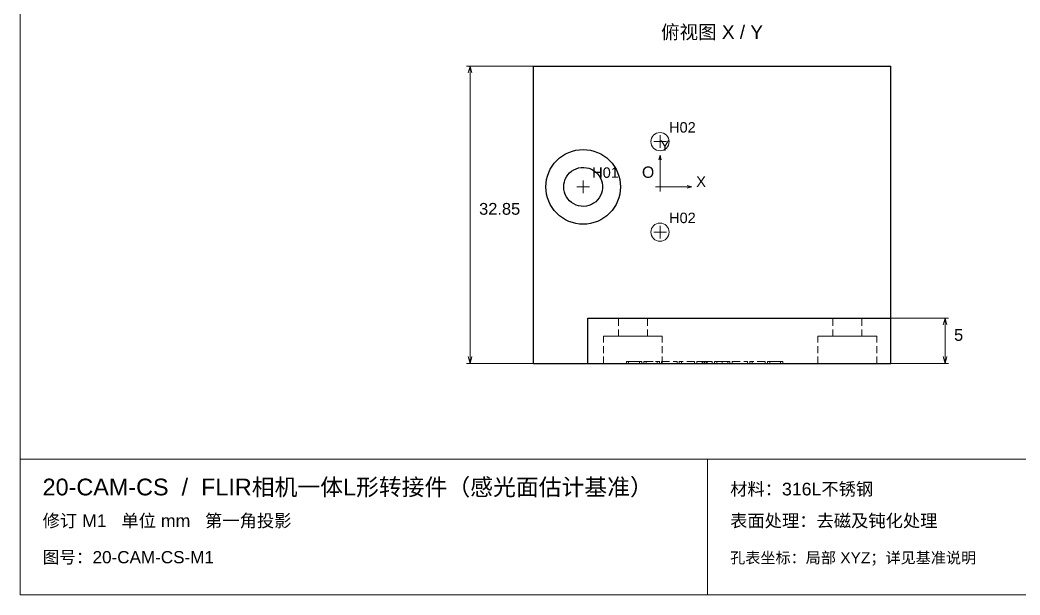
# Paper-space layout '01_三视图' of a CAD drawing. Header units: millimetres. Extents: x 8 to 450, y 8 to 289.
# Drawn here: x 8 to 229.1, y 8 to 135 of the extents above; entities that cross this region are included whole.
import ezdxf
from ezdxf.enums import TextEntityAlignment as Align

# ---------------------------------------------------------------- set-up
doc = ezdxf.new("R2010")
doc.units = ezdxf.units.MM
doc.linetypes.add('WP_HIDDEN', pattern=[2.3, 1.5, -0.8])
for name, color, linetype, lineweight in [('ANNOTATIONS', 7, 'CONTINUOUS', 18), ('HIDDEN', 7, 'WP_HIDDEN', 13), ('VISIBLE', 7, 'CONTINUOUS', 25)]:
    doc.layers.add(name, color=color, linetype=linetype, lineweight=lineweight)
doc.styles.add('CJK', font='Arial Unicode.ttf')

psp = doc.layouts.new('01_三视图')

# ---------------------------------------------------------------- linework, layer by layer
at = {"layer": 'ANNOTATIONS'}
for p, q in [((8, 289), (8, 8)), ((121.5, 124.85), (106.7, 124.85)), ((107.5, 124.85), (107.08, 123.35)), ((107.5, 59.15), (107.5, 124.85)), ((107.5, 124.85), (107.92, 123.35)), ((149.5, 106.75), (149.5, 109.55)), ((148.1, 108.15), (150.9, 108.15)), ((149.5, 105.15), (149.22, 104.15)), ((149.5, 98.15), (149.5, 105.15)), ((149.5, 105.15), (149.78, 104.15)), ((132.5, 96.75), (132.5, 99.55)), ((131.1, 98.15), (133.9, 98.15)), ((148.5, 98.15), (150.5, 98.15)), ((149.5, 97.15), (149.5, 99.15)), ((149.5, 98.15), (156.5, 98.15)), ((156.5, 98.15), (155.5, 98.43)), ((156.5, 98.15), (155.5, 97.87)), ((149.5, 86.75), (149.5, 89.55)), ((148.1, 88.15), (150.9, 88.15)), ((200.5, 69.15), (213.3, 69.15)), ((212.5, 69.15), (212.08, 67.65)), ((212.5, 59.15), (212.5, 69.15)), ((212.5, 69.15), (212.92, 67.65)), ((107.5, 59.15), (107.08, 60.65)), ((107.5, 59.15), (107.92, 60.65)), ((212.5, 59.15), (212.08, 60.65)), ((212.5, 59.15), (212.92, 60.65)), ((121.5, 59.15), (106.7, 59.15)), ((200.5, 59.15), (213.3, 59.15)), ((8, 38), (412, 38)), ((160, 8), (160, 38)), ((8, 8), (412, 8))]:
    psp.add_line(p, q, dxfattribs=at)
at = {"layer": 'HIDDEN'}
for points in [[(200.5, 59.15), (200.5, 124.85)], [(151.51, 108.15), (151.47, 108.54), (151.36, 108.92), (151.17, 109.27), (150.92, 109.57), (150.62, 109.82), (150.27, 110.01), (149.89, 110.12), (149.5, 110.16), (149.11, 110.12), (148.73, 110.01), (148.38, 109.82), (148.08, 109.57), (147.83, 109.27), (147.64, 108.92), (147.53, 108.54), (147.49, 108.15), (147.53, 107.76), (147.64, 107.38), (147.83, 107.03), (148.08, 106.73), (148.38, 106.48), (148.73, 106.29), (149.11, 106.18), (149.5, 106.14), (149.89, 106.18), (150.27, 106.29), (150.62, 106.48), (150.92, 106.73), (151.17, 107.03), (151.36, 107.38), (151.47, 107.76), (151.51, 108.15)], [(151.51, 88.15), (151.47, 88.54), (151.36, 88.92), (151.17, 89.27), (150.92, 89.57), (150.62, 89.82), (150.27, 90.01), (149.89, 90.12), (149.5, 90.16), (149.11, 90.12), (148.73, 90.01), (148.38, 89.82), (148.08, 89.57), (147.83, 89.27), (147.64, 88.92), (147.53, 88.54), (147.49, 88.15), (147.53, 87.76), (147.64, 87.38), (147.83, 87.03), (148.08, 86.73), (148.38, 86.48), (148.73, 86.29), (149.11, 86.18), (149.5, 86.14), (149.89, 86.18), (150.27, 86.29), (150.62, 86.48), (150.92, 86.73), (151.17, 87.03), (151.36, 87.38), (151.47, 87.76), (151.51, 88.15)], [(146.7, 69.15), (146.62, 69.15), (146.39, 69.15), (146.01, 69.15), (145.5, 69.15), (144.89, 69.15), (144.22, 69.15), (143.5, 69.15), (142.79, 69.15), (142.11, 69.15), (141.51, 69.15), (141, 69.15), (140.62, 69.15), (140.38, 69.15), (140.3, 69.15)], [(140.3, 69.15), (140.32, 69.15), (140.38, 69.15), (140.48, 69.15), (140.62, 69.15), (140.79, 69.15), (141, 69.15), (141.24, 69.15), (141.51, 69.15), (141.8, 69.15), (142.11, 69.15), (142.45, 69.15), (142.79, 69.15), (143.15, 69.15), (143.5, 69.15)], [(140.3, 65.15), (140.3, 69.15)], [(143.5, 69.15), (143.86, 69.15), (144.22, 69.15), (144.56, 69.15), (144.89, 69.15), (145.21, 69.15), (145.5, 69.15), (145.77, 69.15), (146.01, 69.15), (146.21, 69.15), (146.39, 69.15), (146.52, 69.15), (146.62, 69.15), (146.68, 69.15), (146.7, 69.15)], [(146.7, 65.15), (146.7, 69.15)], [(194.1, 69.15), (194.02, 69.15), (193.79, 69.15), (193.41, 69.15), (192.9, 69.15), (192.29, 69.15), (191.62, 69.15), (190.9, 69.15), (190.19, 69.15), (189.51, 69.15), (188.91, 69.15), (188.4, 69.15), (188.02, 69.15), (187.78, 69.15), (187.7, 69.15)], [(187.7, 69.15), (187.72, 69.15), (187.78, 69.15), (187.88, 69.15), (188.02, 69.15), (188.19, 69.15), (188.4, 69.15), (188.64, 69.15), (188.91, 69.15), (189.2, 69.15), (189.51, 69.15), (189.85, 69.15), (190.19, 69.15), (190.55, 69.15), (190.9, 69.15)], [(187.7, 65.15), (187.7, 69.15)], [(190.9, 69.15), (191.26, 69.15), (191.62, 69.15), (191.96, 69.15), (192.29, 69.15), (192.61, 69.15), (192.9, 69.15), (193.17, 69.15), (193.41, 69.15), (193.61, 69.15), (193.79, 69.15), (193.92, 69.15), (194.02, 69.15), (194.08, 69.15), (194.1, 69.15)], [(194.1, 65.15), (194.1, 69.15)], [(150, 65.15), (149.84, 65.15), (149.36, 65.15), (148.59, 65.15), (147.56, 65.15), (146.32, 65.15), (144.95, 65.15), (143.5, 65.15), (142.06, 65.15), (140.68, 65.15), (139.45, 65.15), (138.42, 65.15), (137.65, 65.15), (137.17, 65.15), (137, 65.15)], [(137, 65.15), (137.04, 65.15), (137.17, 65.15), (137.37, 65.15), (137.65, 65.15), (138, 65.15), (138.42, 65.15), (138.91, 65.15), (139.45, 65.15), (140.05, 65.15), (140.68, 65.15), (141.36, 65.15), (142.06, 65.15), (142.78, 65.15), (143.5, 65.15)], [(137, 59.15), (137, 65.15)], [(146.7, 65.15), (146.62, 65.15), (146.39, 65.15), (146.01, 65.15), (145.5, 65.15), (144.89, 65.15), (144.22, 65.15), (143.5, 65.15), (142.79, 65.15), (142.11, 65.15), (141.51, 65.15), (141, 65.15), (140.62, 65.15), (140.38, 65.15), (140.3, 65.15)], [(140.3, 65.15), (140.32, 65.15), (140.38, 65.15), (140.48, 65.15), (140.62, 65.15), (140.79, 65.15), (141, 65.15), (141.24, 65.15), (141.51, 65.15), (141.8, 65.15), (142.11, 65.15), (142.45, 65.15), (142.79, 65.15), (143.15, 65.15), (143.5, 65.15)], [(143.5, 65.15), (144.23, 65.15), (144.95, 65.15), (145.65, 65.15), (146.32, 65.15), (146.96, 65.15), (147.56, 65.15), (148.1, 65.15), (148.59, 65.15), (149.01, 65.15), (149.36, 65.15), (149.64, 65.15), (149.84, 65.15), (149.96, 65.15), (150, 65.15)], [(143.5, 65.15), (143.86, 65.15), (144.22, 65.15), (144.56, 65.15), (144.89, 65.15), (145.21, 65.15), (145.5, 65.15), (145.77, 65.15), (146.01, 65.15), (146.21, 65.15), (146.39, 65.15), (146.52, 65.15), (146.62, 65.15), (146.68, 65.15), (146.7, 65.15)], [(150, 59.15), (150, 65.15)], [(197.4, 65.15), (197.24, 65.15), (196.76, 65.15), (195.99, 65.15), (194.96, 65.15), (193.72, 65.15), (192.35, 65.15), (190.9, 65.15), (189.46, 65.15), (188.08, 65.15), (186.85, 65.15), (185.82, 65.15), (185.05, 65.15), (184.57, 65.15), (184.4, 65.15)], [(184.4, 65.15), (184.44, 65.15), (184.57, 65.15), (184.77, 65.15), (185.05, 65.15), (185.4, 65.15), (185.82, 65.15), (186.31, 65.15), (186.85, 65.15), (187.45, 65.15), (188.08, 65.15), (188.76, 65.15), (189.46, 65.15), (190.18, 65.15), (190.9, 65.15)], [(184.4, 59.15), (184.4, 65.15)], [(194.1, 65.15), (194.02, 65.15), (193.79, 65.15), (193.41, 65.15), (192.9, 65.15), (192.29, 65.15), (191.62, 65.15), (190.9, 65.15), (190.19, 65.15), (189.51, 65.15), (188.91, 65.15), (188.4, 65.15), (188.02, 65.15), (187.78, 65.15), (187.7, 65.15)], [(187.7, 65.15), (187.72, 65.15), (187.78, 65.15), (187.88, 65.15), (188.02, 65.15), (188.19, 65.15), (188.4, 65.15), (188.64, 65.15), (188.91, 65.15), (189.2, 65.15), (189.51, 65.15), (189.85, 65.15), (190.19, 65.15), (190.55, 65.15), (190.9, 65.15)], [(190.9, 65.15), (191.63, 65.15), (192.35, 65.15), (193.05, 65.15), (193.72, 65.15), (194.36, 65.15), (194.96, 65.15), (195.5, 65.15), (195.99, 65.15), (196.41, 65.15), (196.76, 65.15), (197.04, 65.15), (197.24, 65.15), (197.36, 65.15), (197.4, 65.15)], [(190.9, 65.15), (191.26, 65.15), (191.62, 65.15), (191.96, 65.15), (192.29, 65.15), (192.61, 65.15), (192.9, 65.15), (193.17, 65.15), (193.41, 65.15), (193.61, 65.15), (193.79, 65.15), (193.92, 65.15), (194.02, 65.15), (194.08, 65.15), (194.1, 65.15)], [(197.4, 59.15), (197.4, 65.15)], [(121.5, 59.15), (200.5, 59.15)], [(150, 59.15), (149.84, 59.15), (149.36, 59.15), (148.59, 59.15), (147.56, 59.15), (146.32, 59.15), (144.95, 59.15), (143.5, 59.15), (142.06, 59.15), (140.68, 59.15), (139.45, 59.15), (138.42, 59.15), (137.65, 59.15), (137.17, 59.15), (137, 59.15)], [(137, 59.15), (137.04, 59.15), (137.17, 59.15), (137.37, 59.15), (137.65, 59.15), (138, 59.15), (138.42, 59.15), (138.91, 59.15), (139.45, 59.15), (140.05, 59.15), (140.68, 59.15), (141.36, 59.15), (142.06, 59.15), (142.78, 59.15), (143.5, 59.15)], [(142.3, 59.55), (142.27, 59.55), (142.24, 59.55), (142.22, 59.55), (142.19, 59.55), (142.17, 59.55), (142.14, 59.55), (142.12, 59.55), (142.1, 59.55), (142.09, 59.55), (142.07, 59.55), (142.06, 59.55), (142.06, 59.55), (142.05, 59.55), (142.05, 59.55)], [(142.05, 59.15), (142.05, 59.55)], [(142.3, 59.15), (142.27, 59.15), (142.24, 59.15), (142.22, 59.15), (142.19, 59.15), (142.17, 59.15), (142.14, 59.15), (142.12, 59.15), (142.1, 59.15), (142.09, 59.15), (142.07, 59.15), (142.06, 59.15), (142.06, 59.15), (142.05, 59.15), (142.05, 59.15)], [(142.3, 59.55), (145.2, 59.55)], [(142.3, 59.55), (144.95, 59.55)], [(142.3, 59.15), (144.95, 59.15)], [(142.3, 59.15), (145.2, 59.15)], [(142.55, 59.55), (142.55, 59.15)], [(145.2, 59.55), (142.55, 59.55)], [(145.2, 59.15), (142.55, 59.15)], [(143.5, 59.15), (144.23, 59.15), (144.95, 59.15), (145.65, 59.15), (146.32, 59.15), (146.96, 59.15), (147.56, 59.15), (148.1, 59.15), (148.59, 59.15), (149.01, 59.15), (149.36, 59.15), (149.64, 59.15), (149.84, 59.15), (149.96, 59.15), (150, 59.15)], [(144.95, 59.15), (144.95, 59.55)], [(145.2, 59.55), (145.23, 59.55), (145.26, 59.55), (145.28, 59.55), (145.31, 59.55), (145.33, 59.55), (145.36, 59.55), (145.38, 59.55), (145.4, 59.55), (145.41, 59.55), (145.43, 59.55), (145.44, 59.55), (145.44, 59.55), (145.45, 59.55), (145.45, 59.55)], [(145.2, 59.15), (145.23, 59.15), (145.26, 59.15), (145.28, 59.15), (145.31, 59.15), (145.33, 59.15), (145.36, 59.15), (145.38, 59.15), (145.4, 59.15), (145.41, 59.15), (145.43, 59.15), (145.44, 59.15), (145.44, 59.15), (145.45, 59.15), (145.45, 59.15)], [(145.45, 59.15), (145.45, 59.55)], [(146.2, 59.55), (146.17, 59.55), (146.14, 59.55), (146.12, 59.55), (146.09, 59.55), (146.07, 59.55), (146.04, 59.55), (146.02, 59.55), (146, 59.55), (145.99, 59.55), (145.97, 59.55), (145.96, 59.55), (145.96, 59.55), (145.95, 59.55), (145.95, 59.55)], [(145.95, 59.15), (145.95, 59.55)], [(146.2, 59.15), (146.17, 59.15), (146.14, 59.15), (146.12, 59.15), (146.09, 59.15), (146.07, 59.15), (146.04, 59.15), (146.02, 59.15), (146, 59.15), (145.99, 59.15), (145.97, 59.15), (145.96, 59.15), (145.96, 59.15), (145.95, 59.15), (145.95, 59.15)], [(146.2, 59.55), (149.1, 59.55)], [(146.2, 59.15), (149.1, 59.15)], [(146.45, 59.55), (148.85, 59.55)], [(146.45, 59.55), (146.45, 59.15)], [(148.85, 59.15), (146.45, 59.15)], [(148.85, 59.15), (148.85, 59.55)], [(149.1, 59.55), (149.13, 59.55), (149.16, 59.55), (149.18, 59.55), (149.21, 59.55), (149.23, 59.55), (149.26, 59.55), (149.28, 59.55), (149.3, 59.55), (149.31, 59.55), (149.33, 59.55), (149.34, 59.55), (149.34, 59.55), (149.35, 59.55), (149.35, 59.55)], [(149.35, 59.15), (149.35, 59.15), (149.34, 59.15), (149.34, 59.15), (149.33, 59.15), (149.31, 59.15), (149.3, 59.15), (149.28, 59.15), (149.26, 59.15), (149.23, 59.15), (149.21, 59.15), (149.18, 59.15), (149.16, 59.15), (149.13, 59.15), (149.1, 59.15)], [(149.35, 59.15), (149.35, 59.55)], [(150.1, 59.55), (150.07, 59.55), (150.04, 59.55), (150.02, 59.55), (149.99, 59.55), (149.97, 59.55), (149.94, 59.55), (149.92, 59.55), (149.9, 59.55), (149.89, 59.55), (149.87, 59.55), (149.86, 59.55), (149.86, 59.55), (149.85, 59.55), (149.85, 59.55)], [(149.85, 59.15), (149.85, 59.55)], [(150.1, 59.15), (150.07, 59.15), (150.04, 59.15), (150.02, 59.15), (149.99, 59.15), (149.97, 59.15), (149.94, 59.15), (149.92, 59.15), (149.9, 59.15), (149.89, 59.15), (149.87, 59.15), (149.86, 59.15), (149.86, 59.15), (149.85, 59.15), (149.85, 59.15)], [(150.1, 59.55), (153, 59.55)], [(150.1, 59.15), (153, 59.15)], [(153, 59.55), (153.03, 59.55), (153.06, 59.55), (153.08, 59.55), (153.11, 59.55), (153.13, 59.55), (153.16, 59.55), (153.18, 59.55), (153.2, 59.55), (153.21, 59.55), (153.23, 59.55), (153.24, 59.55), (153.24, 59.55), (153.25, 59.55), (153.25, 59.55)], [(153, 59.15), (153.03, 59.15), (153.06, 59.15), (153.08, 59.15), (153.11, 59.15), (153.13, 59.15), (153.16, 59.15), (153.18, 59.15), (153.2, 59.15), (153.21, 59.15), (153.23, 59.15), (153.24, 59.15), (153.24, 59.15), (153.25, 59.15), (153.25, 59.15)], [(153.25, 59.15), (153.25, 59.55)], [(154, 59.55), (153.97, 59.55), (153.94, 59.55), (153.92, 59.55), (153.89, 59.55), (153.87, 59.55), (153.84, 59.55), (153.82, 59.55), (153.8, 59.55), (153.79, 59.55), (153.77, 59.55), (153.76, 59.55), (153.76, 59.55), (153.75, 59.55), (153.75, 59.55)], [(153.75, 59.15), (153.75, 59.55)], [(153.75, 59.15), (153.75, 59.15), (153.76, 59.15), (153.76, 59.15), (153.77, 59.15), (153.79, 59.15), (153.8, 59.15), (153.82, 59.15), (153.84, 59.15), (153.87, 59.15), (153.89, 59.15), (153.92, 59.15), (153.94, 59.15), (153.97, 59.15), (154, 59.15)], [(156.9, 59.55), (154, 59.55)], [(156.9, 59.15), (154, 59.15)], [(154.25, 59.55), (154.25, 59.15)], [(156.9, 59.55), (154.25, 59.55)], [(156.9, 59.15), (154.25, 59.15)], [(156.9, 59.55), (156.93, 59.55), (156.96, 59.55), (156.98, 59.55), (157.01, 59.55), (157.03, 59.55), (157.06, 59.55), (157.08, 59.55), (157.1, 59.55), (157.11, 59.55), (157.13, 59.55), (157.14, 59.55), (157.14, 59.55), (157.15, 59.55), (157.15, 59.55)], [(156.9, 59.15), (156.93, 59.15), (156.96, 59.15), (156.98, 59.15), (157.01, 59.15), (157.03, 59.15), (157.06, 59.15), (157.08, 59.15), (157.1, 59.15), (157.11, 59.15), (157.13, 59.15), (157.14, 59.15), (157.14, 59.15), (157.15, 59.15), (157.15, 59.15)], [(157.15, 59.15), (157.15, 59.55)], [(158.14, 59.55), (158.12, 59.55), (158.09, 59.55), (158.05, 59.55), (158.01, 59.55), (157.96, 59.55), (157.91, 59.55), (157.86, 59.55), (157.81, 59.55), (157.77, 59.55), (157.73, 59.55), (157.69, 59.55), (157.67, 59.55), (157.66, 59.55), (157.65, 59.55)], [(157.65, 59.55), (157.65, 59.55), (157.65, 59.55), (157.65, 59.55), (157.65, 59.55), (157.65, 59.55), (157.65, 59.55), (157.65, 59.55), (157.65, 59.55), (157.66, 59.55), (157.66, 59.55), (157.66, 59.55), (157.66, 59.55), (157.66, 59.55), (157.66, 59.55)], [(157.65, 59.15), (157.65, 59.55)], [(158.14, 59.15), (158.12, 59.15), (158.09, 59.15), (158.05, 59.15), (158.01, 59.15), (157.96, 59.15), (157.91, 59.15), (157.86, 59.15), (157.81, 59.15), (157.77, 59.15), (157.73, 59.15), (157.69, 59.15), (157.67, 59.15), (157.66, 59.15), (157.65, 59.15)], [(157.65, 59.15), (157.65, 59.15), (157.65, 59.15), (157.65, 59.15), (157.65, 59.15), (157.65, 59.15), (157.65, 59.15), (157.65, 59.15), (157.65, 59.15), (157.66, 59.15), (157.66, 59.15), (157.66, 59.15), (157.66, 59.15), (157.66, 59.15), (157.66, 59.15)], [(157.66, 59.55), (159.11, 59.55)], [(157.66, 59.15), (159.11, 59.15)], [(158.81, 59.55), (158.14, 59.55)], [(158.14, 59.15), (158.81, 59.15)], [(159.89, 59.55), (158.81, 59.55)], [(158.81, 59.15), (158.81, 59.55)], [(158.81, 59.15), (159.89, 59.15)], [(159.35, 59.55), (158.97, 59.55)], [(158.97, 59.55), (159.73, 59.55)], [(158.97, 59.55), (158.97, 59.15)], [(158.97, 59.15), (159.35, 59.15)], [(159.73, 59.15), (158.97, 59.15)], [(159.11, 59.55), (159.13, 59.55), (159.15, 59.55), (159.19, 59.55), (159.22, 59.55), (159.26, 59.55), (159.31, 59.55), (159.35, 59.55), (159.39, 59.55), (159.44, 59.55), (159.48, 59.55), (159.51, 59.55), (159.55, 59.55), (159.57, 59.55), (159.59, 59.55)], [(159.11, 59.15), (159.13, 59.15), (159.15, 59.15), (159.19, 59.15), (159.22, 59.15), (159.26, 59.15), (159.31, 59.15), (159.35, 59.15), (159.39, 59.15), (159.44, 59.15), (159.48, 59.15), (159.51, 59.15), (159.55, 59.15), (159.57, 59.15), (159.59, 59.15)], [(159.73, 59.55), (159.35, 59.55)], [(159.35, 59.15), (159.35, 59.55)], [(159.35, 59.15), (159.73, 59.15)], [(161.04, 59.55), (159.59, 59.55)], [(159.59, 59.15), (161.04, 59.15)], [(159.73, 59.15), (159.73, 59.55)], [(159.89, 59.55), (159.89, 59.15)], [(160.56, 59.55), (159.89, 59.55)], [(159.89, 59.15), (160.56, 59.15)], [(161.05, 59.55), (161.04, 59.55), (161.03, 59.55), (161.01, 59.55), (160.97, 59.55), (160.93, 59.55), (160.89, 59.55), (160.84, 59.55), (160.79, 59.55), (160.74, 59.55), (160.69, 59.55), (160.65, 59.55), (160.61, 59.55), (160.58, 59.55), (160.56, 59.55)], [(161.05, 59.15), (161.04, 59.15), (161.03, 59.15), (161.01, 59.15), (160.97, 59.15), (160.93, 59.15), (160.89, 59.15), (160.84, 59.15), (160.79, 59.15), (160.74, 59.15), (160.69, 59.15), (160.65, 59.15), (160.61, 59.15), (160.58, 59.15), (160.56, 59.15)], [(161.04, 59.55), (161.04, 59.55), (161.04, 59.55), (161.04, 59.55), (161.04, 59.55), (161.04, 59.55), (161.05, 59.55), (161.05, 59.55), (161.05, 59.55), (161.05, 59.55), (161.05, 59.55), (161.05, 59.55), (161.05, 59.55), (161.05, 59.55), (161.05, 59.55)], [(161.04, 59.15), (161.04, 59.15), (161.04, 59.15), (161.04, 59.15), (161.04, 59.15), (161.04, 59.15), (161.05, 59.15), (161.05, 59.15), (161.05, 59.15), (161.05, 59.15), (161.05, 59.15), (161.05, 59.15), (161.05, 59.15), (161.05, 59.15), (161.05, 59.15)], [(161.05, 59.15), (161.05, 59.55)], [(162.05, 59.55), (162.04, 59.55), (162.03, 59.55), (162, 59.55), (161.96, 59.55), (161.91, 59.55), (161.86, 59.55), (161.8, 59.55), (161.74, 59.55), (161.69, 59.55), (161.64, 59.55), (161.6, 59.55), (161.57, 59.55), (161.56, 59.55), (161.55, 59.55)], [(161.55, 59.15), (161.55, 59.55)], [(161.55, 59.55), (161.55, 59.55), (161.57, 59.55), (161.59, 59.55), (161.61, 59.55), (161.65, 59.55), (161.69, 59.55), (161.73, 59.55), (161.77, 59.55), (161.82, 59.55), (161.87, 59.55), (161.91, 59.55), (161.95, 59.55), (161.98, 59.55), (162.01, 59.55)], [(162.05, 59.15), (162.04, 59.15), (162.03, 59.15), (162, 59.15), (161.96, 59.15), (161.91, 59.15), (161.86, 59.15), (161.8, 59.15), (161.74, 59.15), (161.69, 59.15), (161.64, 59.15), (161.6, 59.15), (161.57, 59.15), (161.56, 59.15), (161.55, 59.15)], [(161.55, 59.15), (161.55, 59.15), (161.57, 59.15), (161.59, 59.15), (161.61, 59.15), (161.65, 59.15), (161.69, 59.15), (161.73, 59.15), (161.77, 59.15), (161.82, 59.15), (161.87, 59.15), (161.91, 59.15), (161.95, 59.15), (161.98, 59.15), (162.01, 59.15)], [(162.01, 59.55), (163.25, 59.55)], [(163.25, 59.15), (162.01, 59.15)], [(162.05, 59.15), (162.05, 59.55)], [(163.04, 59.55), (162.05, 59.55)], [(162.05, 59.15), (163.04, 59.15)], [(163.46, 59.55), (163.44, 59.55), (163.41, 59.55), (163.39, 59.55), (163.35, 59.55), (163.32, 59.55), (163.29, 59.55), (163.25, 59.55), (163.21, 59.55), (163.18, 59.55), (163.15, 59.55), (163.11, 59.55), (163.09, 59.55), (163.06, 59.55), (163.04, 59.55)], [(163.46, 59.15), (163.44, 59.15), (163.41, 59.15), (163.39, 59.15), (163.35, 59.15), (163.32, 59.15), (163.29, 59.15), (163.25, 59.15), (163.21, 59.15), (163.18, 59.15), (163.15, 59.15), (163.11, 59.15), (163.09, 59.15), (163.06, 59.15), (163.04, 59.15)], [(163.25, 59.55), (163.25, 59.15)], [(163.25, 59.55), (164.49, 59.55)], [(164.49, 59.15), (163.25, 59.15)], [(164.45, 59.55), (163.46, 59.55)], [(163.46, 59.15), (164.45, 59.15)], [(164.95, 59.55), (164.94, 59.55), (164.93, 59.55), (164.9, 59.55), (164.86, 59.55), (164.81, 59.55), (164.76, 59.55), (164.7, 59.55), (164.64, 59.55), (164.59, 59.55), (164.54, 59.55), (164.5, 59.55), (164.47, 59.55), (164.46, 59.55), (164.45, 59.55)], [(164.45, 59.15), (164.45, 59.55)], [(164.95, 59.15), (164.94, 59.15), (164.93, 59.15), (164.9, 59.15), (164.86, 59.15), (164.81, 59.15), (164.76, 59.15), (164.7, 59.15), (164.64, 59.15), (164.59, 59.15), (164.54, 59.15), (164.5, 59.15), (164.47, 59.15), (164.46, 59.15), (164.45, 59.15)], [(164.49, 59.55), (164.52, 59.55), (164.55, 59.55), (164.59, 59.55), (164.63, 59.55), (164.68, 59.55), (164.73, 59.55), (164.77, 59.55), (164.81, 59.55), (164.85, 59.55), (164.89, 59.55), (164.91, 59.55), (164.93, 59.55), (164.95, 59.55), (164.95, 59.55)], [(164.49, 59.15), (164.52, 59.15), (164.55, 59.15), (164.59, 59.15), (164.63, 59.15), (164.68, 59.15), (164.73, 59.15), (164.77, 59.15), (164.81, 59.15), (164.85, 59.15), (164.89, 59.15), (164.91, 59.15), (164.93, 59.15), (164.95, 59.15), (164.95, 59.15)], [(164.95, 59.15), (164.95, 59.55)], [(165.7, 59.55), (165.67, 59.55), (165.64, 59.55), (165.62, 59.55), (165.59, 59.55), (165.57, 59.55), (165.54, 59.55), (165.52, 59.55), (165.5, 59.55), (165.49, 59.55), (165.47, 59.55), (165.46, 59.55), (165.46, 59.55), (165.45, 59.55), (165.45, 59.55)], [(165.45, 59.15), (165.45, 59.55)], [(165.7, 59.15), (165.67, 59.15), (165.64, 59.15), (165.62, 59.15), (165.59, 59.15), (165.57, 59.15), (165.54, 59.15), (165.52, 59.15), (165.5, 59.15), (165.49, 59.15), (165.47, 59.15), (165.46, 59.15), (165.46, 59.15), (165.45, 59.15), (165.45, 59.15)], [(165.7, 59.55), (168.6, 59.55)], [(165.7, 59.15), (168.6, 59.15)], [(168.6, 59.55), (168.63, 59.55), (168.66, 59.55), (168.68, 59.55), (168.71, 59.55), (168.73, 59.55), (168.76, 59.55), (168.78, 59.55), (168.8, 59.55), (168.81, 59.55), (168.83, 59.55), (168.84, 59.55), (168.84, 59.55), (168.85, 59.55), (168.85, 59.55)], [(168.6, 59.15), (168.63, 59.15), (168.66, 59.15), (168.68, 59.15), (168.71, 59.15), (168.73, 59.15), (168.76, 59.15), (168.78, 59.15), (168.8, 59.15), (168.81, 59.15), (168.83, 59.15), (168.84, 59.15), (168.84, 59.15), (168.85, 59.15), (168.85, 59.15)], [(168.85, 59.15), (168.85, 59.55)], [(169.6, 59.55), (169.57, 59.55), (169.54, 59.55), (169.52, 59.55), (169.49, 59.55), (169.47, 59.55), (169.44, 59.55), (169.42, 59.55), (169.4, 59.55), (169.39, 59.55), (169.37, 59.55), (169.36, 59.55), (169.36, 59.55), (169.35, 59.55), (169.35, 59.55)], [(169.35, 59.15), (169.35, 59.55)], [(169.35, 59.15), (169.35, 59.15), (169.36, 59.15), (169.36, 59.15), (169.37, 59.15), (169.39, 59.15), (169.4, 59.15), (169.42, 59.15), (169.44, 59.15), (169.47, 59.15), (169.49, 59.15), (169.52, 59.15), (169.54, 59.15), (169.57, 59.15), (169.6, 59.15)], [(172.5, 59.55), (169.6, 59.55)], [(172.5, 59.15), (169.6, 59.15)], [(169.85, 59.55), (169.85, 59.15)], [(172.5, 59.55), (169.85, 59.55)], [(172.5, 59.15), (169.85, 59.15)], [(172.5, 59.55), (172.53, 59.55), (172.56, 59.55), (172.58, 59.55), (172.61, 59.55), (172.63, 59.55), (172.66, 59.55), (172.68, 59.55), (172.7, 59.55), (172.71, 59.55), (172.73, 59.55), (172.74, 59.55), (172.74, 59.55), (172.75, 59.55), (172.75, 59.55)], [(172.5, 59.15), (172.53, 59.15), (172.56, 59.15), (172.58, 59.15), (172.61, 59.15), (172.63, 59.15), (172.66, 59.15), (172.68, 59.15), (172.7, 59.15), (172.71, 59.15), (172.73, 59.15), (172.74, 59.15), (172.74, 59.15), (172.75, 59.15), (172.75, 59.15)], [(172.75, 59.15), (172.75, 59.55)], [(173.5, 59.55), (173.47, 59.55), (173.44, 59.55), (173.42, 59.55), (173.39, 59.55), (173.37, 59.55), (173.34, 59.55), (173.32, 59.55), (173.3, 59.55), (173.29, 59.55), (173.27, 59.55), (173.26, 59.55), (173.26, 59.55), (173.25, 59.55), (173.25, 59.55)], [(173.25, 59.15), (173.25, 59.55)], [(173.25, 59.15), (173.25, 59.15), (173.26, 59.15), (173.26, 59.15), (173.27, 59.15), (173.29, 59.15), (173.3, 59.15), (173.32, 59.15), (173.34, 59.15), (173.37, 59.15), (173.39, 59.15), (173.42, 59.15), (173.44, 59.15), (173.47, 59.15), (173.5, 59.15)], [(176.4, 59.55), (173.5, 59.55)], [(173.5, 59.55), (176.15, 59.55)], [(176.4, 59.15), (173.5, 59.15)], [(173.5, 59.15), (176.15, 59.15)], [(173.75, 59.55), (173.75, 59.15)], [(176.4, 59.55), (173.75, 59.55)], [(176.4, 59.15), (173.75, 59.15)], [(176.15, 59.15), (176.15, 59.55)], [(176.4, 59.55), (176.43, 59.55), (176.46, 59.55), (176.48, 59.55), (176.51, 59.55), (176.53, 59.55), (176.56, 59.55), (176.58, 59.55), (176.6, 59.55), (176.61, 59.55), (176.63, 59.55), (176.64, 59.55), (176.64, 59.55), (176.65, 59.55), (176.65, 59.55)], [(176.4, 59.15), (176.43, 59.15), (176.46, 59.15), (176.48, 59.15), (176.51, 59.15), (176.53, 59.15), (176.56, 59.15), (176.58, 59.15), (176.6, 59.15), (176.61, 59.15), (176.63, 59.15), (176.64, 59.15), (176.64, 59.15), (176.65, 59.15), (176.65, 59.15)], [(176.65, 59.15), (176.65, 59.55)], [(197.4, 59.15), (197.24, 59.15), (196.76, 59.15), (195.99, 59.15), (194.96, 59.15), (193.72, 59.15), (192.35, 59.15), (190.9, 59.15), (189.46, 59.15), (188.08, 59.15), (186.85, 59.15), (185.82, 59.15), (185.05, 59.15), (184.57, 59.15), (184.4, 59.15)], [(184.4, 59.15), (184.44, 59.15), (184.57, 59.15), (184.77, 59.15), (185.05, 59.15), (185.4, 59.15), (185.82, 59.15), (186.31, 59.15), (186.85, 59.15), (187.45, 59.15), (188.08, 59.15), (188.76, 59.15), (189.46, 59.15), (190.18, 59.15), (190.9, 59.15)], [(190.9, 59.15), (191.63, 59.15), (192.35, 59.15), (193.05, 59.15), (193.72, 59.15), (194.36, 59.15), (194.96, 59.15), (195.5, 59.15), (195.99, 59.15), (196.41, 59.15), (196.76, 59.15), (197.04, 59.15), (197.24, 59.15), (197.36, 59.15), (197.4, 59.15)]]:
    psp.add_lwpolyline(points, dxfattribs=at)
at = {"layer": 'VISIBLE'}
for points in [[(121.5, 59.15), (121.5, 124.85)], [(121.5, 124.85), (200.5, 124.85)], [(200.5, 69.15), (200.5, 124.85)], [(124.25, 98.15), (124.29, 98.96), (124.41, 99.76), (124.61, 100.54), (124.88, 101.31), (125.22, 102.04), (125.64, 102.73), (126.12, 103.38), (126.67, 103.98), (127.27, 104.53), (127.92, 105.01), (128.61, 105.43), (129.34, 105.77), (130.11, 106.04), (130.89, 106.24), (131.69, 106.36), (132.5, 106.4), (133.31, 106.36), (134.11, 106.24), (134.89, 106.04), (135.66, 105.77), (136.39, 105.43), (137.08, 105.01), (137.73, 104.53), (138.33, 103.98), (138.88, 103.38), (139.36, 102.73), (139.78, 102.04), (140.12, 101.31), (140.39, 100.54), (140.59, 99.76), (140.71, 98.96), (140.75, 98.15), (140.71, 97.34), (140.59, 96.54), (140.39, 95.76), (140.12, 94.99), (139.78, 94.26), (139.36, 93.57), (138.88, 92.92), (138.33, 92.32), (137.73, 91.77), (137.08, 91.29), (136.39, 90.87), (135.66, 90.53), (134.89, 90.26), (134.11, 90.06), (133.31, 89.94), (132.5, 89.9), (131.69, 89.94), (130.89, 90.06), (130.11, 90.26), (129.34, 90.53), (128.61, 90.87), (127.92, 91.29), (127.27, 91.77), (126.67, 92.32), (126.12, 92.92), (125.64, 93.57), (125.22, 94.26), (124.88, 94.99), (124.61, 95.76), (124.41, 96.54), (124.29, 97.34), (124.25, 98.15)], [(128.2, 98.15), (128.24, 98.72), (128.35, 99.29), (128.54, 99.83), (128.8, 100.34), (129.13, 100.81), (129.51, 101.24), (129.95, 101.61), (130.43, 101.92), (130.95, 102.16), (131.5, 102.33), (132.07, 102.43), (132.64, 102.45), (133.22, 102.39), (133.77, 102.26), (134.31, 102.05), (134.81, 101.77), (135.28, 101.43), (135.69, 101.03), (136.05, 100.58), (136.34, 100.09), (136.56, 99.56), (136.71, 99.01), (136.79, 98.44), (136.79, 97.86), (136.71, 97.29), (136.56, 96.74), (136.34, 96.21), (136.05, 95.72), (135.69, 95.27), (135.28, 94.87), (134.81, 94.53), (134.31, 94.25), (133.77, 94.04), (133.22, 93.91), (132.64, 93.85), (132.07, 93.87), (131.5, 93.97), (130.95, 94.14), (130.43, 94.38), (129.95, 94.69), (129.51, 95.06), (129.13, 95.49), (128.8, 95.96), (128.54, 96.47), (128.35, 97.01), (128.24, 97.58), (128.2, 98.15)], [(133.5, 59.15), (133.5, 69.15)], [(133.5, 69.15), (200.5, 69.15)], [(200.5, 59.15), (200.5, 69.15)], [(121.5, 59.15), (133.5, 59.15)], [(133.5, 59.15), (200.5, 59.15)]]:
    psp.add_lwpolyline(points, dxfattribs=at)

# ---------------------------------------------------------------- texts
at = {"layer": 'ANNOTATIONS', "style": 'CJK'}
psp.add_text('俯视图 X / Y', height=3, dxfattribs=at).set_placement((161, 130.85), align=Align.CENTER)
for s, height, p in [('H02', 2.3, (151.5, 110.15)), ('Y', 2.3, (149.5, 106.15)), ('H01', 2.3, (134.5, 100.15)), ('O', 2.5, (145.5, 100.15)), ('X', 2.3, (157.5, 98.15)), ('32.85', 2.6, (109.5, 92)), ('H02', 2.3, (151.5, 90.15)), ('5', 2.6, (214.5, 64.15)), ('20-CAM-CS  /  FLIR相机一体L形转接件（感光面估计基准）', 3.7, (13, 30)), ('材料：316L不锈钢', 2.8, (165, 30)), ('修订 M1   单位 mm   第一角投影', 2.8, (13, 23)), ('表面处理：去磁及钝化处理', 2.8, (165, 23)), ('图号：20-CAM-CS-M1', 2.7, (13, 15)), ('孔表坐标：局部 XYZ；详见基准说明', 2.45, (165, 15))]:
    psp.add_text(s, height=height, dxfattribs=at).set_placement(p)

doc.saveas('drawing.dxf')
